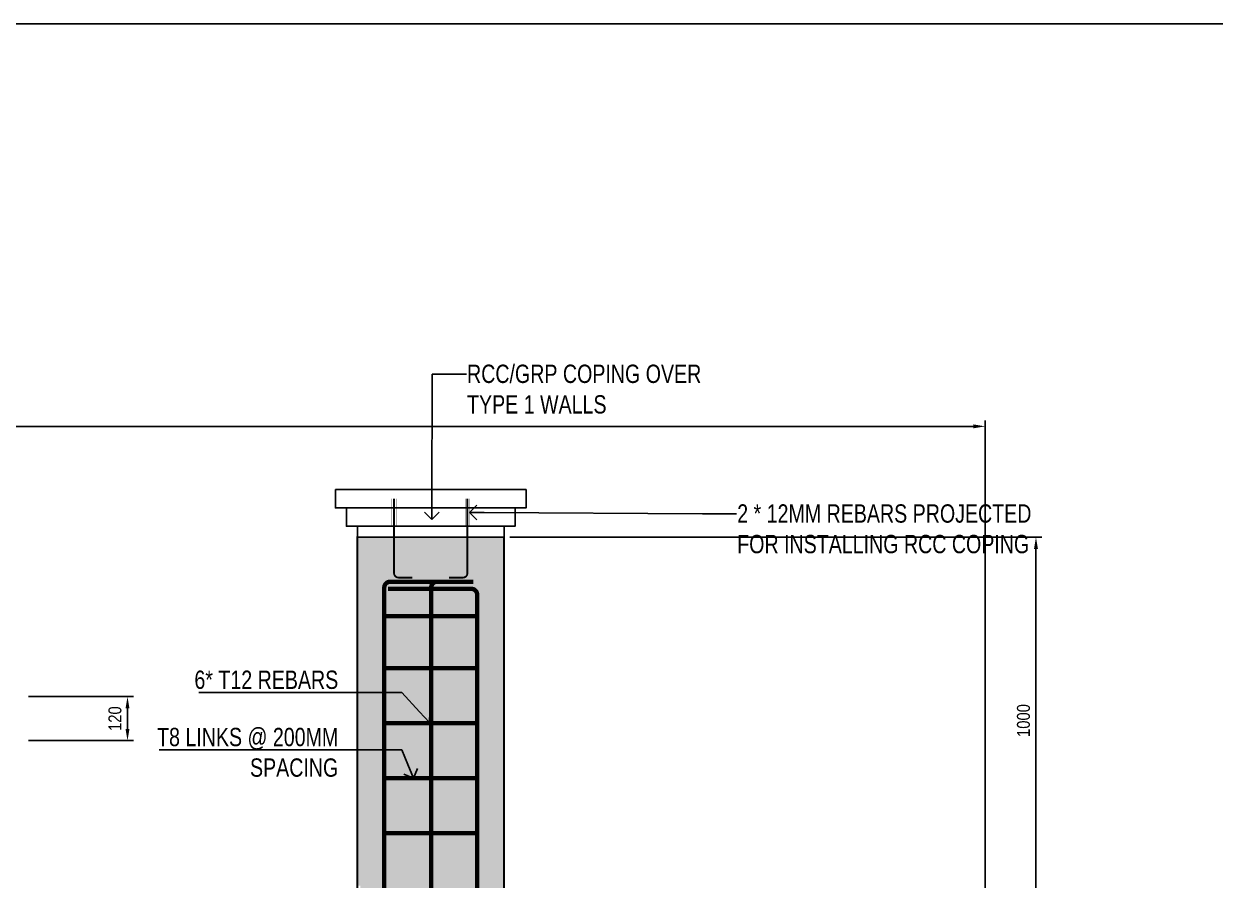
# Model space of a CAD drawing. Header units: centimetres. Extents: x -6122352 to 6876996, y -1694241 to 2592194.
# Drawn here: x 2993323 to 2996573, y -656078 to -653742 of the extents above; entities that cross this region are included whole.
import ezdxf
from ezdxf import colors
from ezdxf.entities.mleader import LeaderData, LeaderLine
from ezdxf.math import Vec2, Vec3

# ---------------------------------------------------------------- set-up
doc = ezdxf.new("R2010")
doc.units = ezdxf.units.CM
doc.header["$MEASUREMENT"] = 0
doc.header["$PDMODE"] = 66
doc.header["$PDSIZE"] = 100
doc.linetypes.add('CENTER', pattern=[2, 1.25, -0.25, 0.25, -0.25])
doc.linetypes.add('HIDDEN', pattern=[0.375, 0.25, -0.125])
doc.layers.get('Defpoints').update_dxf_attribs({"color": 255, "linetype": 'CENTER'})
doc.layers.add('00-MI-DIM', color=7, linetype='Continuous')
doc.layers.add('SECTION', color=130, linetype='Continuous')
doc.styles.add('AR_TXT_1', font='swissc.ttf')
doc.styles.add('JWC 2.5MM', font='GOTHIC.TTF', dxfattribs={"width": 0.8, "height": 2.5})
doc.dimstyles.new('JWC Swis', dxfattribs={"dimscale": 25, "dimtxt": 2.2, "dimasz": 2, "dimexe": 1, "dimexo": 1, "dimgap": 1, "dimtad": 1, "dimdec": 0, "dimzin": 0, "dimdsep": 46, "dimtxsty": 'AR_TXT_1', "dimcen": 0, "dimclrd": 1, "dimclre": 1, "dimclrt": 7, "dimadec": 0, "dimazin": 0, "dimtfac": 1, "dimtdec": 0, "dimtix": 1, "dimtofl": 0, "dimtmove": 0, "dimatfit": 3, "dimfxl": 1, "dimtfill": 1, "dimtfillclr": 256, "dimtolj": 1, "dimtzin": 0, "dimlwd": -1, "dimlwe": -1, "dimarcsym": 0})

# ---------------------------------------------------------------- blocks, each defined once
blk = doc.blocks.new('RCC COPING LONG')
at = {"layer": 'SECTION', "color": 6}
for points in [[(5615070.1, 1199923), (5615590.2, 1199923), (5615590.2, 1199873), (5615070.1, 1199873)], [(5615100.1, 1199873), (5615560.2, 1199873), (5615560.2, 1199823), (5615100.1, 1199823)], [(5615130.2, 1199823), (5615530.2, 1199823), (5615530.2, 1199793), (5615130.2, 1199793)]]:
    blk.add_lwpolyline(points, close=True, dxfattribs=at)
blk = doc.blocks.new('_Open90')
at = {"color": 0, "linetype": 'ByBlock', "lineweight": -2}
for p, q in [((0, 0), (-1, 0)), ((-0.5, 0.5), (0, 0)), ((0, 0), (-0.5, -0.5))]:
    blk.add_line(p, q, dxfattribs=at)
blk = doc.blocks.new('A$Cd26b79ee')
at = {"color": 30, "const_width": 5}
for points in [[(-300, 74.8), (-300, -128.2, 0.414214), (-288, -140.2), (-250, -140.2)], [(-100, 74.8), (-100, -128.2, -0.414214), (-112, -140.2), (-150, -140.2)]]:
    blk.add_lwpolyline(points, format="xyb", dxfattribs=at)
at = {"layer": 'SECTION', "color": 3, "linetype": 'HIDDEN', "ltscale": 0.2, "const_width": 0.65}
for points in [[(-306, 75), (-294, 75), (-294, 0), (-306, 0)], [(-106, 75), (-94, 75), (-94, 0), (-106, 0)]]:
    blk.add_lwpolyline(points, close=True, dxfattribs=at)
blk = doc.blocks.new('*D586')
at = {"layer": '00-MI-DIM', "color": 1, "ltscale": 20, "transparency": 16777216}
for p, q in [((2993336.2, -655577.2), (2993622, -655577.2)), ((2993606, -655609.2), (2993606, -655665.2)), ((2993336.2, -655697.2), (2993622, -655697.2))]:
    blk.add_line(p, q, dxfattribs=at)
for points in [[(2993600.7, -655609.2), (2993611.3, -655609.2), (2993606, -655577.2)], [(2993600.7, -655665.2), (2993611.3, -655665.2), (2993606, -655697.2)]]:
    blk.add_solid(points, dxfattribs=at)
at = {"layer": 'Defpoints', "color": 0, "ltscale": 20, "transparency": 16777216}
for p in [(2993320.2, -655577.2), (2993320.2, -655697.2), (2993606, -655697.2)]:
    blk.add_point(p, dxfattribs=at)
at = {"layer": '00-MI-DIM', "color": 7, "ltscale": 20, "transparency": 16777216, "insert": (2993571.9, -655637.2), "char_height": 35.2, "attachment_point": 5, "rotation": 90, "style": 'AR_TXT_1', "bg_fill": 3, "box_fill_scale": 1.25, "bg_fill_color": 256, "bg_fill_true_color": 13158600, "bg_fill_transparency": 0}
blk.add_mtext('\\A1;120', dxfattribs=at)
blk = doc.blocks.new('*D582')
at = {"layer": '00-MI-DIM', "color": 1, "ltscale": 20, "transparency": 16777216}
for p, q in [((2989945.6, -656126.4), (2989945.6, -654824.1)), ((2989977.6, -654840.1), (2995913.6, -654840.1)), ((2995945.6, -656126.4), (2995945.6, -654824.1))]:
    blk.add_line(p, q, dxfattribs=at)
for points in [[(2989977.6, -654834.7), (2989977.6, -654845.4), (2989945.6, -654840.1)], [(2995913.6, -654834.7), (2995913.6, -654845.4), (2995945.6, -654840.1)]]:
    blk.add_solid(points, dxfattribs=at)
at = {"layer": 'Defpoints', "color": 0, "ltscale": 20, "transparency": 16777216}
for p in [(2995945.6, -654840.1), (2989945.6, -656142.4), (2995945.6, -656142.4)]:
    blk.add_point(p, dxfattribs=at)
at = {"layer": '00-MI-DIM', "color": 7, "ltscale": 20, "transparency": 16777216, "insert": (2992945.6, -654805.6), "char_height": 35.2, "attachment_point": 5, "style": 'AR_TXT_1', "bg_fill": 3, "box_fill_scale": 1.25, "bg_fill_color": 256, "bg_fill_true_color": 13158600, "bg_fill_transparency": 0}
blk.add_mtext('\\A1;VARRIES AS PER PLAN', dxfattribs=at)
blk = doc.blocks.new('*D560')
at = {"layer": '00-MI-DIM', "color": 1, "transparency": 16777216}
for p, q in [((2994649.1, -655142.4), (2996100.1, -655142.4)), ((2996084.1, -656110.4), (2996084.1, -655174.4)), ((2995961.6, -656142.4), (2996100.1, -656142.4))]:
    blk.add_line(p, q, dxfattribs=at)
for points in [[(2996078.8, -655174.4), (2996089.5, -655174.4), (2996084.1, -655142.4)], [(2996078.8, -656110.4), (2996089.5, -656110.4), (2996084.1, -656142.4)]]:
    blk.add_solid(points, dxfattribs=at)
at = {"layer": 'Defpoints', "color": 0, "transparency": 16777216}
for p in [(2994633.1, -655142.4), (2996084.1, -655142.4), (2995945.6, -656142.4)]:
    blk.add_point(p, dxfattribs=at)
at = {"layer": '00-MI-DIM', "color": 7, "transparency": 16777216, "insert": (2996050.1, -655642.4), "char_height": 35.2, "attachment_point": 5, "rotation": 90, "style": 'AR_TXT_1', "bg_fill": 3, "box_fill_scale": 1.25, "bg_fill_color": 256, "bg_fill_true_color": 13158600, "bg_fill_transparency": 0}
blk.add_mtext('\\A1;1000', dxfattribs=at)

msp = doc.modelspace()

# ---------------------------------------------------------------- hatches: boundary and pattern name
at = {"transparency": 33554679}
h = msp.add_hatch(dxfattribs=at)
h.set_pattern_fill('AR-CONC', color=0, scale=20, angle=45)
h.set_pattern_definition([(95, (-6558450.78, -3520375.84), (110.3103998, 92.5614158), [15, -165]), (40, (-6558450.78, -3520375.84), (-125.9984335, 86.75363), [12, -132]), (145.4514445, (-6558441.59, -3520368.12), (-15.6880329, 179.3150443), [12.7480384, -140.2284224]), (91.1842, (-6558479.06, -3520347.55), (174.3386776, 127.5227552), [22.5, -247.5]), (141.6356355, (-6558464.54, -3520336.93), (-5.5800137, 269.9423336), [19.1220684, -210.342752]), (36.184164, (-6558479.06, -3520347.55), (-5.5800137, 269.9423335), [18, -198]), (66, (-6558457.85, -3520340.48), (141.3543144, 27.4764953), [15, -165]), (11, (-6558457.85, -3520340.48), (-68.1417186, 136.961687), [12, -132]), (116.4514447, (-6558446.07, -3520338.19), (73.212595, 164.4381811), [12.748038, -140.2284224]), (82.5, (-6558450.78, -3520375.84), (-45.35863706, 48.79796352), [0, -130.4, 0, -134, 0, -132.5]), (52.5, (-6558450.78, -3520375.84), (-18.57458844, 92.98189), [0, -76.4, 0, -127.4, 0, -50.5]), (12.5, (-6558482.317, -3520407.375), (78.68363346, 72.30415236), [0, -50, 0, -156, 0, -207]), (2.5, (-6558496.46, -3520421.52), (68.3179966, 96.6319614), [0, -65, 0, -103.6, 0, -147])])
h.paths.add_polyline_path([(2995895.62954, -656142.35848), (2994633.09436, -656142.35848), (2994633.09436, -656792.35848), (2995895.62954, -656792.35848)], flags=16)
h.paths.add_polyline_path([(2994233.09436, -656092.35846), (2994233.09436, -656142.35848), (2991632.75989, -656142.35848), (2991632.75989, -656792.35848), (2994241.19989, -656792.35848), (2994241.20012, -656092.35846)], flags=17)
h.paths.add_polyline_path([(2991234.64176, -655142.35848), (2991234.64176, -656142.35848), (2989945.62954, -656142.35848), (2989945.62954, -657198.35848), (2990833.09436, -657198.35848), (2990833.39615, -657749.29683), (2992033.37855, -657749.29683), (2992033.07677, -657042.35848), (2993833.09436, -657042.35848), (2993833.09436, -657748.35848), (2995033.09436, -657748.35848), (2995033.09436, -657198.35848), (2995945.62954, -657198.35848), (2995945.62954, -656142.35848), (2994633.09436, -656142.35848), (2994633.09436, -655142.35848), (2994233.09436, -655142.35848), (2994233.09436, -656142.35848), (2991632.75941, -656142.35848), (2991632.75941, -655142.35848)])
h.paths.add_polyline_path([(2991234.59992, -656142.35848), (2989995.62954, -656142.35848), (2989995.62954, -656792.35848), (2991234.18171, -656792.35848)], flags=16)

# ---------------------------------------------------------------- linework, layer by layer
at = {"color": 30, "ltscale": 20}
msp.add_lwpolyline([(2993833.09436, -657748.35848, 5, 5, 0), (2995033.09436, -657748.35848, 5, 5, 0), (2995033.09436, -657198.35848, 5, 5, 0), (2995945.62954, -657198.35848, 5, 5, 0), (2995945.62954, -656142.35848, 5, 5, 0), (2994633.09436, -656142.35848, 5, 5, 0), (2994633.09436, -655142.35848, 5, 5, 0), (2994233.09436, -655142.35848, 5, 5, 0), (2994233.09436, -656142.35848, 5, 5, 0), (2993901.62954, -656142.35848, 5, 5, 0), (2992801.74413, -656142.35848, 5, 5, 0), (2991632.75941, -656142.35848, 5, 5, 0), (2991632.75941, -655142.35848, 5, 5, 0), (2991234.64176, -655142.35848, 5, 5, 0), (2991234.64176, -656142.35848, 5, 5, 0), (2989945.62954, -656142.35848, 5, 5, 0), (2989945.62954, -657198.35848, 5, 5, 0), (2990833.09436, -657198.35848, 5, 5, 0), (2990833.09436, -657748.35848, 5, 5, 0), (2992033.07677, -657748.35848, 5, 5, 0), (2992033.07677, -657198.35848, 5, 5, 0), (2993833.09436, -657198.35848, 5, 5, 0)], format="xyseb", close=True, dxfattribs=at)
at = {"color": 0, "ltscale": 20}
msp.add_lwpolyline([(2993833.09436, -657748.35848, 5, 5, 0), (2995033.09436, -657748.35848, 5, 5, 0), (2995033.09436, -657198.35848, 5, 5, 0), (2995945.62954, -657198.35848, 5, 5, 0), (2995945.62954, -656142.35848, 5, 5, 0), (2994633.09436, -656142.35848, 5, 5, 0), (2994633.09436, -655142.35848, 5, 5, 0), (2994233.09436, -655142.35848, 5, 5, 0), (2994233.09436, -656142.35848, 5, 5, 0), (2993901.62954, -656142.35848, 5, 5, 0), (2992801.74413, -656142.35848, 5, 5, 0), (2991632.75941, -656142.35848, 5, 5, 0), (2991632.75941, -655142.35848, 5, 5, 0), (2991234.64176, -655142.35848, 5, 5, 0), (2991234.64176, -656142.35848, 5, 5, 0), (2989945.62954, -656142.35848, 5, 5, 0), (2989945.62954, -657198.35848, 5, 5, 0), (2990833.09436, -657198.35848, 5, 5, 0), (2990833.09436, -657748.35848, 5, 5, 0), (2992033.07677, -657750.23423, 5, 5, 0), (2992033.1813, -657199.23971, 5, 5, 0), (2993833.19889, -657197.36396, 5, 5, 0)], format="xyseb", close=True, dxfattribs=at)
at = {"color": 8, "ltscale": 20, "const_width": 12}
for points in [[(2994549.65927, -655263.81421), (2994322.46659, -655263.81421, 0.4142135624), (2994306.46659, -655279.81421), (2994306.46659, -657704.38916), (2994516.1327, -657704.38916)], [(2994549.65927, -655263.81421), (2994450.43378, -655263.81421, 0.4142135624), (2994434.43378, -655279.81421), (2994434.43378, -657704.38916), (2994559.28027, -657704.38916)], [(2994316.52946, -655283.11536), (2994543.72214, -655283.11536, -0.4142135624), (2994559.72214, -655299.11536), (2994559.72214, -657668.07389), (2994363.29802, -657668.07389)]]:
    msp.add_lwpolyline(points, format="xyb", dxfattribs=at)
for points in [[(2994306.46659, -655358.11604), (2994559.72214, -655358.11604)], [(2994306.46659, -655499.6402), (2994559.72214, -655499.6402)], [(2994306.46659, -655649.6402), (2994559.72214, -655649.6402)], [(2994306.46659, -655799.6402), (2994559.72214, -655799.6402)], [(2994306.46659, -655949.6402), (2994559.72214, -655949.6402)]]:
    msp.add_lwpolyline(points, dxfattribs=at)
at = {"layer": 'Defpoints'}
msp.add_lwpolyline([(2989228.91841, -653742.22545), (3001696.72694, -653742.22545), (3001696.72694, -661810.59624), (2989228.91841, -661810.59624)], close=True, dxfattribs=at)
at = {"layer": 'SECTION', "color": 0}
msp.add_lwpolyline([(2993901.62954, -656142.35848), (2994233.09436, -656142.35848), (2994233.09436, -655142.35848), (2994633.09436, -655142.35848), (2994633.09436, -656142.35848), (2995945.62954, -656142.35848), (2995945.62954, -657198.35848), (2995033.09436, -657198.35848), (2995033.09436, -657748.35848)], dxfattribs=at)

# ---------------------------------------------------------------- block references
at = {"ltscale": 20}
msp.add_blockref('A$Cd26b79ee', (2994633.09436, -655112.35848), dxfattribs=at)
at = {"layer": 'SECTION', "color": 0}
msp.add_blockref('RCC COPING LONG', (-2620897.08269, -1854935.34686), dxfattribs=at)

# ---------------------------------------------------------------- leaders
at = {"layer": 'SECTION', "color": 0, "ltscale": 20}
ml = msp.add_multileader_mtext('Standard', dxfattribs=at)
ml.set_content('RCC/GRP COPING OVER \\PTYPE 1 WALLS', style='JWC 2.5MM')
ml.set_leader_properties()
ml.set_arrow_properties(name='OPEN90')
ml.build(insert=Vec2(0, 0))
ml.multileader.update_dxf_attribs({"text_right_attachment_type": 6, "dogleg_length": 0.0072, "arrow_head_size": 40, "scale": 20})
ctx = ml.context
ctx.base_point, ctx.scale, ctx.char_height, ctx.arrow_head_size, ctx.landing_gap_size, ctx.plane_origin = Vec3(2994530.40346, -654697.35533), 20, 50, 40, 1.8, Vec3(2994436.34444, -654943.77501)
ctx.right_attachment = 6
notes = []
notes.append((ctx, [(0, (1, 1, 0), (2994437.35322, -654697.35533), (1, 0), 93.05024, [(0, [(2994436.34444, -655093.77501)], 0, [])])]))
ctx.mtext.insert, ctx.mtext.flow_direction = Vec3(2994532.20346, -654671.72651), 5
ml = msp.add_multileader_mtext('Standard', dxfattribs=at)
ml.set_content('2 * 12MM REBARS PROJECTED \\PFOR INSTALLING RCC COPING', style='JWC 2.5MM')
ml.set_leader_properties()
ml.set_arrow_properties(name='OPEN90')
ml.build(insert=Vec2(0, 0))
ml.multileader.update_dxf_attribs({"text_right_attachment_type": 6, "dogleg_length": 0.0072, "arrow_head_size": 40, "scale": 20})
ctx = ml.context
ctx.base_point, ctx.scale, ctx.char_height, ctx.arrow_head_size, ctx.landing_gap_size, ctx.plane_origin = Vec3(2995267.38726, -655078.39002), 20, 50, 40, 1.8, Vec3(2995174.33703, -655173.57422)
ctx.right_attachment = 6
notes.append((ctx, [(0, (1, 1, 0), (2995174.33703, -655078.39002), (1, 0), 93.05024, [(0, [(2994539.09436, -655074.85848)], 0, [])])]))
ctx.mtext.insert, ctx.mtext.flow_direction = Vec3(2995269.18726, -655052.76119), 5
ml = msp.add_multileader_mtext('Standard', dxfattribs=at)
ml.set_content('6* T12 REBARS', style='JWC 2.5MM')
ml.set_leader_properties()
ml.set_arrow_properties(name='OPEN90')
ml.build(insert=Vec2(0, 0))
ml.multileader.update_dxf_attribs({"text_right_attachment_type": 6, "dogleg_length": 0.36, "arrow_head_size": 40, "scale": 20})
ctx = ml.context
ctx.base_point, ctx.scale, ctx.char_height, ctx.arrow_head_size, ctx.landing_gap_size, ctx.plane_origin = Vec3(2993817.29856, -655531.79101), 20, 50, 40, 1.8, Vec3(2994429.53755, -655498.01648)
ctx.right_attachment, ctx.text_align_type = 6, 2
notes.append((ctx, [(0, (1, 1, 0), (2994354.34889, -655566.16219), (-1, 0), 171.62844, [(0, [(2994429.53755, -655648.01648)], 0, [])])]))
ctx.mtext.insert, ctx.mtext.alignment, ctx.mtext.flow_direction = Vec3(2994180.92045, -655506.16219), 3, 5
ml = msp.add_multileader_mtext('Standard', dxfattribs=at)
ml.set_content('T8 LINKS @ 200MM\\PSPACING', style='JWC 2.5MM')
ml.set_leader_properties()
ml.set_arrow_properties(name='OPEN90')
ml.build(insert=Vec2(0, 0))
ml.multileader.update_dxf_attribs({"text_right_attachment_type": 6, "dogleg_length": 0.36, "arrow_head_size": 40, "scale": 20})
ctx = ml.context
ctx.base_point, ctx.scale, ctx.char_height, ctx.arrow_head_size, ctx.landing_gap_size, ctx.plane_origin = Vec3(2993698.84852, -655687.97055), 20, 50, 40, 1.8, Vec3(2994429.53755, -655654.19601)
ctx.right_attachment, ctx.text_align_type = 6, 2
notes.append((ctx, [(0, (1, 1, 0), (2994354.34889, -655722.34172), (-1, 0), 171.62844, [(0, [(2994385.9656, -655799.6402)], 0, [])])]))
ctx.mtext.insert, ctx.mtext.alignment, ctx.mtext.flow_direction = Vec3(2994180.92045, -655662.34172), 3, 5
for ctx, leaders in notes:
    for number, flags, end, landing, length, lines in leaders:
        leader = LeaderData()
        leader.index, (leader.has_last_leader_line, leader.has_dogleg_vector, leader.attachment_direction) = number, flags
        leader.last_leader_point, leader.dogleg_vector, leader.dogleg_length = Vec3(end), Vec3(landing), length
        for number, points, colour, breaks in lines:
            line = LeaderLine()
            line.index, line.vertices, line.color, line.breaks = number, Vec3.list(points), colors.encode_raw_color(colour), breaks
            leader.lines.append(line)
        ctx.leaders.append(leader)

# ---------------------------------------------------------------- next in the draw order: dimensions: what is measured, and where the dimension line sits
at = {"layer": '00-MI-DIM', "color": 5, "ltscale": 20}
dim = msp.add_linear_dim(base=(2993606.00541, -655697.16657), p1=(2993320.24214, -655577.16657), p2=(2993320.24214, -655697.16657), angle=90, dimstyle='JWC Swis', dxfattribs=at)
dim.commit()
dim.dimension.update_dxf_attribs({"geometry": '*D586', "text_midpoint": (2993571.91398, -655637.16657)})

# ---------------------------------------------------------------- next in the draw order: dimensions: what is measured, and where the dimension line sits
at = {"layer": '00-MI-DIM', "color": 10, "ltscale": 20}
dim = msp.add_linear_dim(base=(2995945.62954, -654840.06568), p1=(2989945.62954, -656142.35848), p2=(2995945.62954, -656142.35848), text='VARRIES AS PER PLAN', dimstyle='JWC Swis', dxfattribs=at)
dim.commit()
dim.dimension.update_dxf_attribs({"geometry": '*D582', "text_midpoint": (2992945.62954, -654805.64283)})

# ---------------------------------------------------------------- next in the draw order: dimensions: what is measured, and where the dimension line sits
at = {"layer": '00-MI-DIM'}
dim = msp.add_linear_dim(base=(2996084.13119, -655142.35848), p1=(2995945.62954, -656142.35848), p2=(2994633.09436, -655142.35848), angle=90, dimstyle='JWC Swis', dxfattribs=at)
dim.commit()
dim.dimension.update_dxf_attribs({"geometry": '*D560', "text_midpoint": (2996050.06261, -655642.35848)})

doc.saveas('drawing.dxf')
